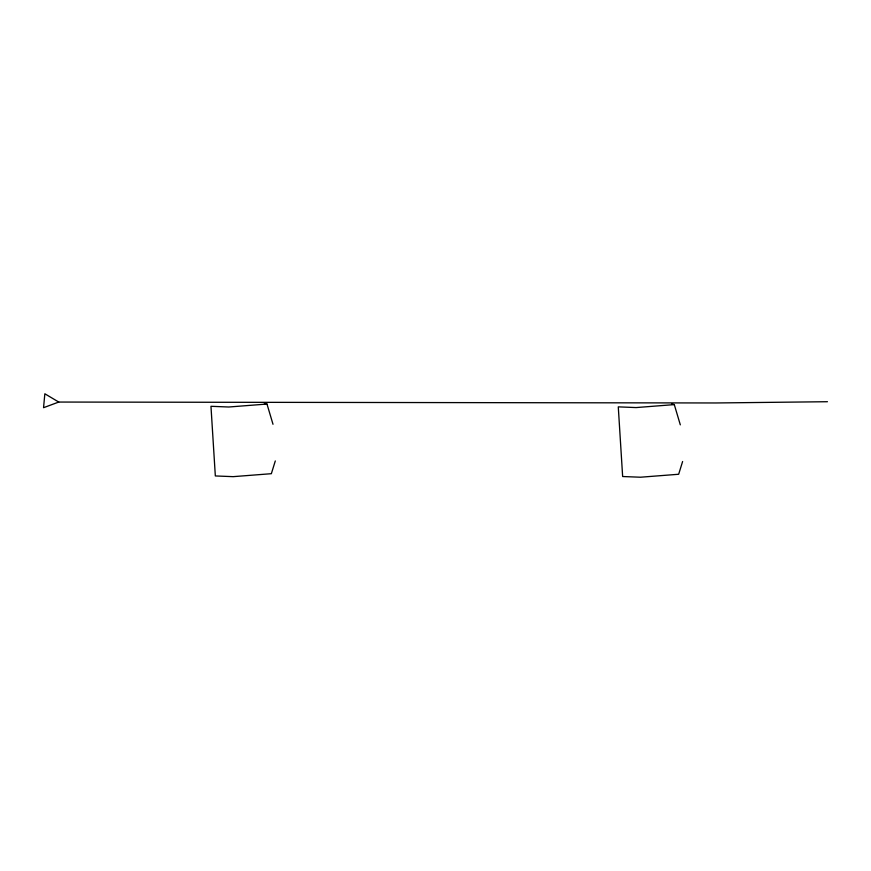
<?xml version="1.0" encoding="UTF-8"?>
<svg xmlns="http://www.w3.org/2000/svg" width="871" height="871" viewBox="0 0 871 871"><rect width="100%" height="100%" fill="white"/><g stroke="black" fill="none" stroke-linecap="round" stroke-linejoin="round"><path stroke-width="1.31" d="M275.301 460.944L271.349 473.693L233.145 476.655L215.333 475.947L210.967 406.3L228.779 407.007L266.983 404.046L273.004 424.286M682.614 461.51L678.661 474.26L640.457 477.221L622.645 476.524L618.279 406.866L636.091 407.574L674.296 404.612L680.316 424.852M58.749 402.054L43.55 407.693L44.846 393.779L58.749 402.054L715.853 402.968L827.45 401.716M671.661 403.981L674.296 404.612M264.338 403.415L266.983 404.046"/></g></svg>
